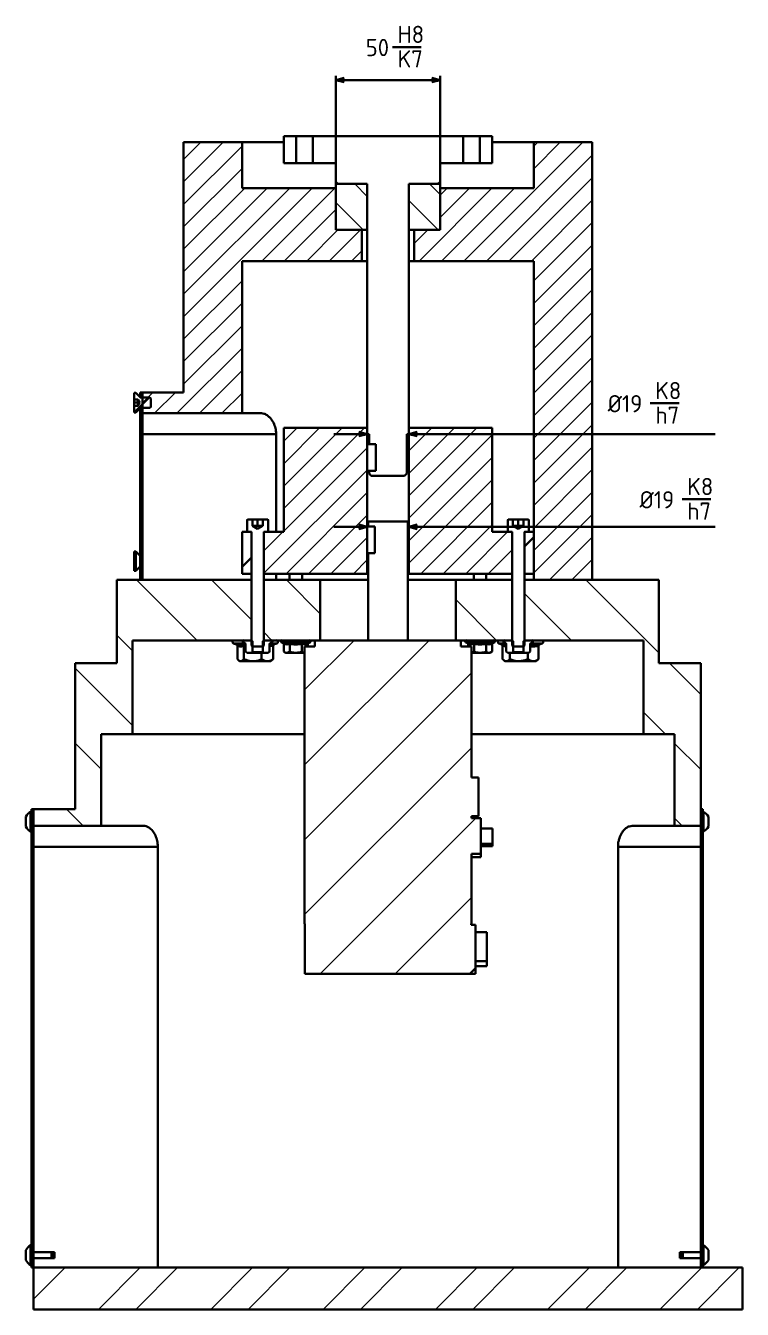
# Model space of a CAD drawing. Header units: millimetres. Extents: x 331 to 2670, y 83 to 2763.
# Drawn here: x 1983 to 2670, y 1531 to 2763 of the extents above; entities that cross this region are included whole.
import ezdxf

# ---------------------------------------------------------------- set-up
doc = ezdxf.new("R2010")
doc.units = ezdxf.units.MM
doc.layers.add('Nét mảnh', color=130, linetype='Continuous', lineweight=13)
doc.layers.add('Nét đậm', color=7, linetype='Continuous', lineweight=35)
doc.styles.add('MtXpl_TCVN_7284', font='tcvn+7284-2003r.ttf')
pattern_1 = [(135, (-29603.44, -6020.196), (-35.921024, -35.921024), [])]
pattern_2 = [(45, (-223.51, -313.717), (-17.96051, 17.96051), [])]
pattern_3 = [(45, (-29603.438, -6020.196), (-10.776307, 10.776307), [])]
pattern_4 = [(135, (-30091.835, -6020.196), (-17.960512, -17.960512), [])]

# ---------------------------------------------------------------- blocks, each defined once
blk = doc.blocks.new('_Open30')
at = {"color": 0, "linetype": 'ByBlock', "lineweight": -2}
for p, q in [((-1, 0.27), (0, 0)), ((0, 0), (-1, -0.27)), ((0, 0), (-1, 0))]:
    blk.add_line(p, q, dxfattribs=at)

msp = doc.modelspace()

# ---------------------------------------------------------------- hatches: boundary and pattern name
at = {"layer": 'Nét mảnh', "linetype": 'Continuous'}
h = msp.add_hatch(dxfattribs=at)
h.set_pattern_fill('ANSI31', color=256, scale=4.8, style=0)
h.set_pattern_definition(pattern_3)
h.paths.add_polyline_path([(2190.4, 2651.3), (2134.4, 2651.3), (2134.4, 2591.3), (2134.4, 2411.3), (2094.8, 2411.3), (2094.8, 2391.3), (2190.4, 2391.3), (2190.4, 2537.3), (2305.4, 2537.3), (2305.4, 2567.3), (2280.4, 2567.3), (2280.4, 2607.3), (2190.4, 2607.3)], flags=0)
h = msp.add_hatch(dxfattribs=at)
h.set_pattern_fill('ANSI31', color=256, scale=4.8, style=0)
h.set_pattern_definition(pattern_3)
h.paths.add_polyline_path([(2526.4, 2231.3), (2526.4, 2271.3), (2526.4, 2591.3), (2526.4, 2651.3), (2470.4, 2651.3), (2470.4, 2607.3), (2380.4, 2607.3), (2380.4, 2567.3), (2355.4, 2567.3), (2355.4, 2537.3), (2470.4, 2537.3), (2470.4, 2231.3)], flags=0)
h = msp.add_hatch(dxfattribs=at)
h.set_pattern_fill('ANSI31', color=256, scale=8, angle=90, style=0)
h.set_pattern_definition(pattern_4)
h.paths.add_polyline_path([(2280.4, 2611.3), (2280.4, 2567.3), (2310.4, 2567.3), (2310.4, 2611.3)], flags=0)
h = msp.add_hatch(dxfattribs=at)
h.set_pattern_fill('ANSI31', color=256, scale=8, angle=90, style=0)
h.set_pattern_definition(pattern_4)
h.paths.add_polyline_path([(2380.4, 2567.3), (2380.4, 2611.3), (2350.4, 2611.3), (2350.4, 2567.3)], flags=0)
h = msp.add_hatch(dxfattribs=at)
h.set_pattern_fill('ANSI31', color=256, scale=4.8, style=0)
h.set_pattern_definition(pattern_3)
h.paths.add_polyline_path([(2230.4, 2377.3), (2230.4, 2277.3), (2211.4, 2277.3), (2211.4, 2237.3), (2310.4, 2237.3), (2310.4, 2377.3)], flags=0)
h = msp.add_hatch(dxfattribs=at)
h.set_pattern_fill('ANSI31', color=256, scale=4.8, style=0)
h.set_pattern_definition(pattern_3)
h.paths.add_polyline_path([(2430.4, 2277.3), (2430.4, 2377.3), (2350.4, 2377.3), (2350.4, 2237.3), (2449.4, 2237.3), (2449.4, 2277.3)], flags=0)
h = msp.add_hatch(dxfattribs=at)
h.set_pattern_fill('ANSI31', color=256, scale=16, angle=90, style=0)
h.set_pattern_definition(pattern_1)
h.paths.add_polyline_path([(1990.4, 1995.3), (2055.4, 1995.3), (2055.4, 2083.3), (2085.4, 2083.3), (2085.4, 2173.3), (2199.4, 2173.3), (2199.4, 2231.3), (2070.4, 2231.3), (2070.4, 2151.3), (2030.4, 2151.3), (2030.4, 2011.3), (1990.4, 2011.3)], flags=0)
h = msp.add_hatch(dxfattribs=at)
h.set_pattern_fill('ANSI31', color=256, scale=16, angle=90, style=0)
h.set_pattern_definition(pattern_1)
h.paths.add_polyline_path([(2265.4, 2173.3), (2265.4, 2231.3), (2211.4, 2231.3), (2211.4, 2173.3)], flags=0)
h = msp.add_hatch(dxfattribs=at)
h.set_pattern_fill('ANSI31', color=256, scale=16, angle=90, style=0)
h.set_pattern_definition(pattern_1)
h.paths.add_polyline_path([(2395.4, 2231.3), (2395.4, 2173.3), (2449.4, 2173.3), (2449.4, 2231.3)], flags=0)
h = msp.add_hatch(dxfattribs=at)
h.set_pattern_fill('ANSI31', color=256, scale=16, angle=90, style=0)
h.set_pattern_definition(pattern_1)
h.paths.add_polyline_path([(2575.4, 2083.3), (2605.4, 2083.3), (2605.4, 1995.3), (2630.4, 1995.3), (2630.4, 2011.3), (2630.4, 2151.3), (2590.4, 2151.3), (2590.4, 2231.3), (2461.4, 2231.3), (2461.4, 2173.3), (2575.4, 2173.3)], flags=0)
h = msp.add_hatch(dxfattribs=at)
h.set_pattern_fill('ANSI32', color=256, scale=8, style=0)
h.set_pattern_definition([(45, (-223.51, -313.72), (-53.8815, 53.8815), []), (45, (-187.59, -313.72), (-53.8815, 53.8815), [])])
h.paths.add_polyline_path([(1990.4, 1571.3), (1990.4, 1531.3), (2670.4, 1531.3), (2670.4, 1571.3)], flags=0)
at = {"layer": 'Nét đậm', "linetype": 'Continuous'}
h = msp.add_hatch(dxfattribs=at)
h.set_pattern_fill('ANSI31', scale=8, style=0)
h.set_pattern_definition(pattern_2)
edge = h.paths.add_edge_path(flags=0)
edge.add_line((2101.9, 2396.3), (2102.8, 2397.2))
edge.add_line((2102.8, 2397.2), (2102.8, 2405.4))
edge.add_line((2102.8, 2405.4), (2101.9, 2406.3))
edge.add_line((2101.9, 2406.3), (2093.2, 2406.3))
edge.add_arc((2093.2, 2406.7), 0.4, 225, 270, ccw=False)
edge.add_line((2092.9, 2406.4), (2088.6, 2410.7))
edge.add_line((2088.6, 2410.7), (2086.8, 2410.7))
edge.add_line((2086.8, 2410.7), (2086.8, 2404.3))
edge.add_line((2086.8, 2404.3), (2090.6, 2404.3))
edge.add_line((2090.6, 2404.3), (2090.6, 2404.3))
edge.add_line((2090.6, 2404.3), (2092.3, 2401.3))
edge.add_line((2092.3, 2401.3), (2090.6, 2398.3))
edge.add_line((2090.6, 2398.3), (2090.6, 2398.3))
edge.add_line((2090.6, 2398.3), (2086.8, 2398.3))
edge.add_line((2086.8, 2398.3), (2086.8, 2391.9))
edge.add_line((2086.8, 2391.9), (2088.6, 2391.9))
edge.add_line((2088.6, 2391.9), (2092.9, 2396.2))
edge.add_arc((2093.2, 2395.9), 0.4, 90, 135, ccw=False)
edge.add_line((2093.2, 2396.3), (2101.9, 2396.3))
h = msp.add_hatch(dxfattribs=at)
h.set_pattern_fill('ANSI31', scale=8, style=0)
h.set_pattern_definition(pattern_2)
h.paths.add_polyline_path([(2094.8, 2396.3), (2092.8, 2396.3), (2092.8, 2231.3), (2094.8, 2231.3)], flags=0)
h = msp.add_hatch(dxfattribs=at)
h.set_pattern_fill('ANSI31', color=256, scale=8, style=0)
h.set_pattern_definition(pattern_2)
h.paths.add_polyline_path([(2190.4, 2277.3), (2190.4, 2237.3), (2199.4, 2237.3), (2199.4, 2277.3)], flags=0)
h = msp.add_hatch(dxfattribs=at)
h.set_pattern_fill('ANSI31', scale=8, style=0)
h.set_pattern_definition(pattern_2)
h.paths.add_polyline_path([(2470.4, 2237.3), (2470.4, 2277.3), (2461.4, 2277.3), (2461.4, 2237.3)], flags=0)
h = msp.add_hatch(dxfattribs=at)
h.set_pattern_fill('ANSI31', scale=8, style=0)
h.set_pattern_definition(pattern_2)
edge = h.paths.add_edge_path(flags=0)
edge.add_spline(control_points=[(2216.9, 2169.9), (2216.9, 2170), (2216.9, 2170), (2216.9, 2170.1), (2217, 2170.2), (2217, 2170.3), (2217.1, 2170.3), (2217.1, 2170.4), (2217.2, 2170.5), (2217.2, 2170.5), (2217.3, 2170.6), (2217.4, 2170.6), (2217.5, 2170.6), (2217.5, 2170.6), (2217.5, 2170.6), (2217.5, 2170.6)], knot_values=[0, 0, 0, 0, 0.000119, 0.000119, 0.000119, 0.000237, 0.000237, 0.000237, 0.000369, 0.000369, 0.000369, 0.000499, 0.000499, 0.000499, 0.000503, 0.000503, 0.000503, 0.000503], weights=[1, 1, 1, 1, 1, 1, 1, 1, 1, 1, 1, 1, 1, 1, 1, 1], degree=3, periodic=0)
edge.add_line((2217.5, 2170.6), (2218.8, 2171.1))
edge.add_arc((2218.4, 2172.2), 1.13, 290, 450)
edge.add_line((2218.4, 2173.3), (2211.4, 2173.3))
edge.add_line((2211.4, 2173.3), (2211.4, 2173.3))
edge.add_line((2211.4, 2173.3), (2210.4, 2172.6))
edge.add_line((2210.4, 2172.6), (2210.4, 2162))
edge.add_line((2210.4, 2162), (2211.4, 2161.3))
edge.add_line((2211.4, 2161.3), (2215.4, 2161.3))
edge.add_line((2215.4, 2161.3), (2216.9, 2162.5))
edge.add_line((2216.9, 2162.5), (2216.9, 2169.9))
h = msp.add_hatch(dxfattribs=at)
h.set_pattern_fill('ANSI31', scale=8, style=0)
h.set_pattern_definition(pattern_2)
edge = h.paths.add_edge_path(flags=0)
edge.add_spline(control_points=[(2443.2, 2170.6), (2443.2, 2170.6), (2443.2, 2170.6), (2443.2, 2170.6), (2443.3, 2170.6), (2443.4, 2170.6), (2443.5, 2170.5), (2443.5, 2170.5), (2443.6, 2170.4), (2443.6, 2170.3), (2443.7, 2170.3), (2443.7, 2170.2), (2443.8, 2170.1), (2443.8, 2170), (2443.8, 2170), (2443.8, 2169.9)], knot_values=[-0.000004, -0.000004, -0.000004, -0.000004, 0, 0, 0, 0.000131, 0.000131, 0.000131, 0.000263, 0.000263, 0.000263, 0.000381, 0.000381, 0.000381, 0.000501, 0.000501, 0.000501, 0.000501], weights=[1, 1, 1, 1, 1, 1, 1, 1, 1, 1, 1, 1, 1, 1, 1, 1], degree=3, periodic=0)
edge.add_line((2443.8, 2169.9), (2443.8, 2162.5))
edge.add_line((2443.8, 2162.5), (2445.4, 2161.3))
edge.add_line((2445.4, 2161.3), (2449.4, 2161.3))
edge.add_line((2449.4, 2161.3), (2450.4, 2162))
edge.add_line((2450.4, 2162), (2450.4, 2172.6))
edge.add_line((2450.4, 2172.6), (2449.4, 2173.3))
edge.add_line((2449.4, 2173.3), (2449.4, 2173.3))
edge.add_line((2449.4, 2173.3), (2442.3, 2173.3))
edge.add_arc((2442.3, 2172.2), 1.13, 90, 250)
edge.add_line((2441.9, 2171.1), (2443.2, 2170.6))
h = msp.add_hatch(dxfattribs=at)
h.set_pattern_fill('ANSI31', scale=8, style=0)
h.set_pattern_definition(pattern_2)
h.paths.add_polyline_path([(1990.4, 1774.2), (1990.4, 2011.3), (1988.4, 2011.3), (1988.4, 1774.2)], flags=0)
h = msp.add_hatch(dxfattribs=at)
h.set_pattern_fill('ANSI31', scale=8, style=0)
h.set_pattern_definition(pattern_2)
h.paths.add_polyline_path([(2632.4, 1774.2), (2632.4, 2011.3), (2630.4, 2011.3), (2630.4, 1774.2)], flags=0)
h = msp.add_hatch(dxfattribs=at)
h.set_pattern_fill('ANSI31', scale=8, style=0)
h.set_pattern_definition(pattern_2)
h.paths.add_polyline_path([(1988.4, 1603.5), (1988.4, 1571.3), (1990.4, 1571.3), (1990.4, 1603.5)], flags=0)
h = msp.add_hatch(dxfattribs=at)
h.set_pattern_fill('ANSI31', scale=8, style=0)
h.set_pattern_definition(pattern_2)
h.paths.add_polyline_path([(2630.4, 1603.5), (2630.4, 1571.3), (2632.4, 1571.3), (2632.4, 1603.5)], flags=0)

# ---------------------------------------------------------------- linework, layer by layer
at = {"layer": 'Nét mảnh', "linetype": 'Continuous'}
for p, q in [((2250.4, 2125.7), (2297.9, 2173.3)), ((2250.4, 2053.9), (2369.8, 2173.3)), ((2250.4, 1982), (2410.4, 2142)), ((2250.4, 1910.2), (2410.4, 2070.2)), ((2265.3, 1853.3), (2414.7, 2002.7)), ((2337.2, 1853.3), (2410.4, 1926.5))]:
    msp.add_line(p, q, dxfattribs=at)
at = {"layer": 'Nét đậm'}
for p, q in [((2362.3, 2742.7), (2334.6, 2742.7)), ((2280.4, 2609.3), (2280.4, 2715)), ((2288.4, 2711), (2372.4, 2711)), ((2380.4, 2609.3), (2380.4, 2715)), ((2310.4, 2373.3), (2310.4, 2405.6)), ((2350.4, 2373.3), (2350.4, 2405.6)), ((2609.7, 2400.9), (2581.9, 2400.9)), ((2302.4, 2371.3), (2278.4, 2371.3)), ((2358.4, 2371.3), (2644.3, 2371.3)), ((2318.8, 2361.7), (2310.4, 2361.7)), ((2318.8, 2336.1), (2318.8, 2361.7)), ((2310.4, 2336.1), (2318.8, 2336.1)), ((2640.3, 2308.8), (2612.6, 2308.8)), ((2302.4, 2282.3), (2278.4, 2282.3)), ((2317.8, 2282.5), (2310.4, 2282.5)), ((2317.8, 2256.9), (2317.8, 2282.5)), ((2358.4, 2282.3), (2644.3, 2282.3)), ((2310.4, 2256.9), (2317.8, 2256.9)), ((2311.4, 2256.9), (2311.4, 2173.3)), ((2311.4, 2173.3), (2349.4, 2173.3))]:
    msp.add_line(p, q, dxfattribs=at)
at = {"layer": 'Nét đậm', "color": 7, "linetype": 'Continuous'}
for p, q in [((2134.4, 2651.3), (2134.4, 2591.3)), ((2190.4, 2651.3), (2134.4, 2651.3)), ((2190.4, 2651.3), (2190.4, 2607.3)), ((2230.4, 2651.3), (2190.4, 2651.3)), ((2230.4, 2657.3), (2230.4, 2631.3)), ((2242.4, 2657.3), (2230.4, 2657.3)), ((2242.4, 2657.3), (2242.4, 2631.3)), ((2258.4, 2657.3), (2242.4, 2657.3)), ((2258.4, 2631.3), (2258.4, 2657.3)), ((2402.4, 2657.3), (2258.4, 2657.3)), ((2402.4, 2657.3), (2402.4, 2631.3)), ((2418.4, 2657.3), (2402.4, 2657.3)), ((2418.4, 2631.3), (2418.4, 2657.3)), ((2430.4, 2657.3), (2418.4, 2657.3)), ((2430.4, 2631.3), (2430.4, 2657.3)), ((2470.4, 2651.3), (2430.4, 2651.3)), ((2470.4, 2607.3), (2470.4, 2651.3)), ((2526.4, 2651.3), (2470.4, 2651.3)), ((2526.4, 2591.3), (2526.4, 2651.3)), ((2230.4, 2631.3), (2242.4, 2631.3)), ((2242.4, 2631.3), (2258.4, 2631.3)), ((2258.4, 2631.3), (2280.4, 2631.3)), ((2280.4, 2631.3), (2280.4, 2613.3)), ((2380.4, 2631.3), (2402.4, 2631.3)), ((2380.4, 2613.3), (2380.4, 2631.3)), ((2402.4, 2631.3), (2418.4, 2631.3)), ((2418.4, 2631.3), (2430.4, 2631.3)), ((2280.4, 2613.3), (2282.4, 2611.3)), ((2378.4, 2611.3), (2380.4, 2613.3)), ((2280.4, 2607.3), (2190.4, 2607.3)), ((2280.4, 2567.3), (2280.4, 2611.3)), ((2280.4, 2611.3), (2310.4, 2611.3)), ((2280.4, 2607.3), (2280.4, 2567.3)), ((2282.4, 2611.3), (2310.4, 2611.3)), ((2310.4, 2567.3), (2310.4, 2611.3)), ((2310.4, 2611.3), (2310.4, 2371.3)), ((2350.4, 2611.3), (2350.4, 2567.3)), ((2350.4, 2611.3), (2380.4, 2611.3)), ((2350.4, 2611.3), (2378.4, 2611.3)), ((2350.4, 2371.3), (2350.4, 2611.3)), ((2380.4, 2611.3), (2380.4, 2567.3)), ((2380.4, 2567.3), (2380.4, 2607.3)), ((2470.4, 2607.3), (2380.4, 2607.3)), ((2134.4, 2411.3), (2134.4, 2591.3)), ((2526.4, 2591.3), (2526.4, 2271.3)), ((2280.4, 2567.3), (2310.4, 2567.3)), ((2305.4, 2567.3), (2280.4, 2567.3)), ((2305.4, 2567.3), (2305.4, 2537.3)), ((2350.4, 2567.3), (2380.4, 2567.3)), ((2355.4, 2537.3), (2355.4, 2567.3)), ((2380.4, 2567.3), (2355.4, 2567.3)), ((2305.4, 2537.3), (2190.4, 2537.3)), ((2190.4, 2537.3), (2190.4, 2391.3)), ((2310.4, 2537.3), (2305.4, 2537.3)), ((2355.4, 2537.3), (2350.4, 2537.3)), ((2470.4, 2537.3), (2355.4, 2537.3)), ((2470.4, 2231.3), (2470.4, 2537.3)), ((2086.8, 2410.7), (2086.8, 2404.3)), ((2088.6, 2410.7), (2086.8, 2410.7)), ((2086.8, 2404.3), (2090.6, 2404.3)), ((2086.8, 2401.6), (2086.8, 2404.3)), ((2092.9, 2406.4), (2088.6, 2410.7)), ((2092.3, 2401.3), (2090.6, 2404.3)), ((2090.6, 2404.3), (2090.6, 2404.3)), ((2090.6, 2404.3), (2090.6, 2403)), ((2090.6, 2403), (2090.6, 2400)), ((2094.8, 2411.3), (2092.8, 2411.3)), ((2092.8, 2411.3), (2092.8, 2406.3)), ((2094.8, 2406.3), (2092.8, 2406.3)), ((2101.9, 2406.3), (2093.2, 2406.3)), ((2094.8, 2411.3), (2094.8, 2391.3)), ((2094.8, 2411.3), (2134.4, 2411.3)), ((2094.8, 2411.3), (2094.8, 2406.3)), ((2101.9, 2406.3), (2102.8, 2405.4)), ((2102.8, 2397.2), (2102.8, 2405.4)), ((2090.6, 2401.6), (2086.8, 2401.6)), ((2086.8, 2398.5), (2086.8, 2401.6)), ((2090.6, 2398.5), (2086.8, 2398.5)), ((2086.8, 2398.3), (2086.8, 2398.5)), ((2086.8, 2398.3), (2086.8, 2391.9)), ((2090.6, 2398.3), (2086.8, 2398.3)), ((2086.8, 2391.9), (2088.6, 2391.9)), ((2088.6, 2391.9), (2092.9, 2396.2)), ((2090.6, 2398.3), (2092.3, 2401.3)), ((2090.6, 2400), (2090.6, 2398.3)), ((2090.6, 2398.3), (2090.6, 2398.3)), ((2090.6, 2398.3), (2090.6, 2398.3)), ((2092.8, 2396.3), (2092.8, 2231.3)), ((2092.8, 2396.3), (2094.8, 2396.3)), ((2093.2, 2396.3), (2101.9, 2396.3)), ((2094.8, 2396.3), (2094.8, 2231.3)), ((2190.4, 2391.3), (2094.8, 2391.3)), ((2102.8, 2397.2), (2101.9, 2396.3)), ((2209.1, 2391.3), (2190.4, 2391.3)), ((2223.1, 2371.3), (2094.8, 2371.3)), ((2223.1, 2277.3), (2223.1, 2371.3)), ((2310.4, 2377.3), (2230.4, 2377.3)), ((2230.4, 2277.3), (2230.4, 2377.3)), ((2310.4, 2237.3), (2310.4, 2377.3)), ((2310.4, 2371.3), (2312.4, 2371.3)), ((2312.4, 2371.3), (2312.4, 2361.7)), ((2348.4, 2371.3), (2350.4, 2371.3)), ((2348.4, 2333.3), (2348.4, 2371.3)), ((2350.4, 2377.3), (2350.4, 2237.3)), ((2430.4, 2377.3), (2350.4, 2377.3)), ((2430.4, 2377.3), (2430.4, 2277.3)), ((2312.4, 2336.1), (2312.4, 2333.3)), ((2312.4, 2333.3), (2314.4, 2331.3)), ((2314.4, 2331.3), (2346.4, 2331.3)), ((2346.4, 2331.3), (2348.4, 2333.3)), ((2195.4, 2288.7), (2195.4, 2277.3)), ((2200.3, 2289.3), (2196, 2289.3)), ((2200.3, 2289.3), (2200.3, 2283.3)), ((2205.4, 2289.3), (2200.3, 2289.3)), ((2200.3, 2283.3), (2205.4, 2280.4)), ((2202.8, 2283.3), (2200.3, 2283.3)), ((2207.9, 2283.3), (2202.8, 2283.3)), ((2205.4, 2283.3), (2205.4, 2289.3)), ((2205.4, 2289.3), (2210.4, 2289.3)), ((2205.4, 2280.4), (2210.4, 2283.3)), ((2210.4, 2283.3), (2207.9, 2283.3)), ((2210.4, 2283.3), (2210.4, 2289.3)), ((2214.8, 2289.3), (2210.4, 2289.3)), ((2215.4, 2277.3), (2215.4, 2288.7)), ((2311.4, 2287.3), (2311.4, 2282.5)), ((2349.4, 2287.3), (2311.4, 2287.3)), ((2349.4, 2173.3), (2349.4, 2287.3)), ((2445.4, 2288.7), (2445.4, 2277.3)), ((2450.3, 2289.3), (2446, 2289.3)), ((2450.3, 2289.3), (2450.3, 2283.3)), ((2455.4, 2289.3), (2450.3, 2289.3)), ((2450.3, 2283.3), (2455.4, 2280.4)), ((2452.8, 2283.3), (2450.3, 2283.3)), ((2457.9, 2283.3), (2452.8, 2283.3)), ((2455.4, 2283.3), (2455.4, 2289.3)), ((2455.4, 2289.3), (2460.4, 2289.3)), ((2455.4, 2280.4), (2460.4, 2283.3)), ((2460.4, 2283.3), (2457.9, 2283.3)), ((2460.4, 2283.3), (2460.4, 2289.3)), ((2464.8, 2289.3), (2460.4, 2289.3)), ((2465.4, 2277.3), (2465.4, 2288.7)), ((2190.4, 2237.3), (2190.4, 2277.3)), ((2199.4, 2277.3), (2190.4, 2277.3)), ((2195.4, 2277.3), (2198.9, 2277.3)), ((2199.4, 2277.3), (2199.4, 2237.3)), ((2199.4, 2276.8), (2199.4, 2168.4)), ((2211.4, 2237.3), (2211.4, 2277.3)), ((2230.4, 2277.3), (2211.4, 2277.3)), ((2211.4, 2168.4), (2211.4, 2276.8)), ((2211.9, 2277.3), (2215.4, 2277.3)), ((2449.4, 2277.3), (2430.4, 2277.3)), ((2445.4, 2277.3), (2448.9, 2277.3)), ((2449.4, 2277.3), (2449.4, 2237.3)), ((2449.4, 2276.8), (2449.4, 2168.4)), ((2461.4, 2237.3), (2461.4, 2277.3)), ((2470.4, 2277.3), (2461.4, 2277.3)), ((2461.4, 2168.4), (2461.4, 2276.8)), ((2461.9, 2277.3), (2465.4, 2277.3)), ((2470.4, 2277.3), (2470.4, 2237.3)), ((2526.4, 2271.3), (2526.4, 2231.3)), ((2088.6, 2258.7), (2086.8, 2258.7)), ((2086.8, 2245.7), (2086.8, 2258.7)), ((2092.8, 2254.5), (2088.6, 2258.7)), ((2088.6, 2245.7), (2088.6, 2258.7)), ((2086.8, 2239.9), (2086.8, 2245.7)), ((2088.6, 2239.9), (2088.6, 2245.7)), ((2088.6, 2239.9), (2092.8, 2244.1)), ((2070.4, 2151.3), (2070.4, 2231.3)), ((2199.4, 2231.3), (2070.4, 2231.3)), ((2086.8, 2239.9), (2088.6, 2239.9)), ((2092.8, 2231.3), (2094.8, 2231.3)), ((2199.4, 2237.3), (2190.4, 2237.3)), ((2199.4, 2231.3), (2199.4, 2173.3)), ((2310.4, 2237.3), (2211.4, 2237.3)), ((2211.4, 2173.3), (2211.4, 2231.3)), ((2265.4, 2231.3), (2211.4, 2231.3)), ((2223.1, 2231.3), (2223.1, 2237.3)), ((2236, 2237.3), (2236, 2231.3)), ((2248, 2231.3), (2248, 2237.3)), ((2265.4, 2231.3), (2265.4, 2173.3)), ((2311.4, 2231.3), (2265.4, 2231.3)), ((2350.4, 2237.3), (2349.4, 2237.3)), ((2395.4, 2231.3), (2349.4, 2231.3)), ((2449.4, 2237.3), (2350.4, 2237.3)), ((2395.4, 2173.3), (2395.4, 2231.3)), ((2449.4, 2231.3), (2395.4, 2231.3)), ((2412.7, 2237.3), (2412.7, 2231.3)), ((2424.7, 2231.3), (2424.7, 2237.3)), ((2449.4, 2231.3), (2449.4, 2173.3)), ((2470.4, 2237.3), (2461.4, 2237.3)), ((2461.4, 2173.3), (2461.4, 2231.3)), ((2590.4, 2231.3), (2461.4, 2231.3)), ((2526.4, 2231.3), (2470.4, 2231.3)), ((2590.4, 2231.3), (2590.4, 2151.3)), ((2085.4, 2173.3), (2199.4, 2173.3)), ((2085.4, 2173.3), (2085.4, 2083.3)), ((2182.3, 2170.3), (2186.1, 2168.9)), ((2186, 2168.2), (2186, 2155.3)), ((2193.2, 2170.6), (2191.9, 2171.1)), ((2192.1, 2168.2), (2192.1, 2155.3)), ((2192.3, 2173.3), (2199.4, 2173.3)), ((2193.8, 2169.9), (2193.8, 2162.5)), ((2199.4, 2173.3), (2199.4, 2173.3)), ((2200.4, 2172.6), (2199.4, 2173.3)), ((2200.5, 2167.3), (2199.4, 2168.4)), ((2200.4, 2172.6), (2200.4, 2162)), ((2211.4, 2168.4), (2210.2, 2167.3)), ((2211.4, 2173.3), (2210.4, 2172.6)), ((2210.4, 2162), (2210.4, 2172.6)), ((2211.4, 2173.3), (2211.4, 2173.3)), ((2211.4, 2173.3), (2218.4, 2173.3)), ((2211.4, 2173.3), (2265.4, 2173.3)), ((2216.9, 2169.9), (2216.9, 2162.5)), ((2218.8, 2171.1), (2217.5, 2170.6)), ((2220.2, 2168.2), (2220.2, 2155.3)), ((2220.7, 2169.2), (2223.9, 2170.3)), ((2228.5, 2171.1), (2229.8, 2170.6)), ((2230.4, 2169.9), (2230.4, 2162.5)), ((2236.2, 2169.9), (2236.2, 2162.5)), ((2247.7, 2169.9), (2247.7, 2162.5)), ((2253.5, 2169.9), (2253.5, 2167.3)), ((2254.1, 2170.6), (2255.4, 2171.1)), ((2260.4, 2173.3), (2260.4, 2167.3)), ((2311.4, 2173.3), (2260.4, 2173.3)), ((2400.4, 2173.3), (2349.4, 2173.3)), ((2395.4, 2173.3), (2449.4, 2173.3)), ((2400.4, 2167.3), (2400.4, 2173.3)), ((2405.3, 2171.1), (2406.6, 2170.6)), ((2407.2, 2169.9), (2407.2, 2167.3)), ((2413, 2169.9), (2413, 2162.5)), ((2424.5, 2169.9), (2424.5, 2162.5)), ((2430.3, 2169.9), (2430.3, 2162.5)), ((2430.9, 2170.6), (2432.2, 2171.1)), ((2436.8, 2170.3), (2440.4, 2169)), ((2440.4, 2168.2), (2440.4, 2155.3)), ((2443.2, 2170.6), (2441.9, 2171.1)), ((2442.3, 2173.3), (2449.4, 2173.3)), ((2443.8, 2169.9), (2443.8, 2162.5)), ((2449.4, 2173.3), (2449.4, 2173.3)), ((2450.4, 2172.6), (2449.4, 2173.3)), ((2450.5, 2167.3), (2449.4, 2168.4)), ((2450.4, 2172.6), (2450.4, 2162)), ((2461.4, 2168.4), (2460.2, 2167.3)), ((2461.4, 2173.3), (2460.4, 2172.6)), ((2460.4, 2162), (2460.4, 2172.6)), ((2461.4, 2173.3), (2461.4, 2173.3)), ((2461.4, 2173.3), (2468.4, 2173.3)), ((2461.4, 2173.3), (2575.4, 2173.3)), ((2466.9, 2169.9), (2466.9, 2162.5)), ((2468.8, 2171.1), (2467.5, 2170.6)), ((2474.8, 2168.2), (2474.8, 2155.3)), ((2475.5, 2169.3), (2478.4, 2170.3)), ((2575.4, 2083.3), (2575.4, 2173.3)), ((2193.8, 2162.5), (2195.4, 2161.3)), ((2195.4, 2161.3), (2199.4, 2161.3)), ((2199.4, 2161.3), (2200.4, 2162)), ((2199.4, 2161.3), (2211.4, 2161.3)), ((2210.4, 2162), (2200.4, 2162)), ((2200.5, 2167.3), (2210.2, 2167.3)), ((2209.2, 2161.3), (2209.2, 2155.3)), ((2210.4, 2162), (2211.4, 2161.3)), ((2211.4, 2161.3), (2215.4, 2161.3)), ((2215.4, 2161.3), (2216.9, 2162.5)), ((2230.4, 2162.5), (2232, 2161.3)), ((2233.3, 2161.3), (2232, 2161.3)), ((2242, 2161.3), (2233.3, 2161.3)), ((2250.4, 2161.3), (2242, 2161.3)), ((2250.4, 2167.3), (2250.4, 1901.3)), ((2260.4, 2167.3), (2250.4, 2167.3)), ((2410.4, 2167.3), (2400.4, 2167.3)), ((2410.4, 2167.3), (2410.4, 2041.7)), ((2418.7, 2161.3), (2410.4, 2161.3)), ((2427.4, 2161.3), (2418.7, 2161.3)), ((2428.7, 2161.3), (2427.4, 2161.3)), ((2428.7, 2161.3), (2430.3, 2162.5)), ((2443.8, 2162.5), (2445.4, 2161.3)), ((2445.4, 2161.3), (2449.4, 2161.3)), ((2447.3, 2161.3), (2447.3, 2155.3)), ((2449.4, 2161.3), (2450.4, 2162)), ((2449.4, 2161.3), (2461.4, 2161.3)), ((2460.4, 2162), (2450.4, 2162)), ((2450.5, 2167.3), (2460.2, 2167.3)), ((2460.4, 2162), (2461.4, 2161.3)), ((2461.4, 2161.3), (2465.4, 2161.3)), ((2464.5, 2161.3), (2464.5, 2155.3)), ((2465.4, 2161.3), (2466.9, 2162.5)), ((2030.4, 2011.3), (2030.4, 2151.3)), ((2070.4, 2151.3), (2030.4, 2151.3)), ((2187, 2154.2), (2188.1, 2153.3)), ((2189, 2153.3), (2188.1, 2153.3)), ((2200.6, 2153.3), (2189, 2153.3)), ((2214.7, 2153.3), (2200.6, 2153.3)), ((2218.1, 2153.3), (2214.7, 2153.3)), ((2218.1, 2153.3), (2219.1, 2154.2)), ((2220.2, 2155.3), (2219.1, 2154.3)), ((2441.3, 2154.5), (2442.6, 2153.3)), ((2443.9, 2153.3), (2442.6, 2153.3)), ((2455.9, 2153.3), (2443.9, 2153.3)), ((2469.7, 2153.3), (2455.9, 2153.3)), ((2472.6, 2153.3), (2469.7, 2153.3)), ((2472.6, 2153.3), (2474, 2154.5)), ((2474.8, 2155.3), (2474, 2154.5)), ((2630.4, 2151.3), (2590.4, 2151.3)), ((2630.4, 2151.3), (2630.4, 2011.3)), ((2085.4, 2083.3), (2055.4, 2083.3)), ((2055.4, 1995.3), (2055.4, 2083.3)), ((2085.4, 2083.3), (2250.4, 2083.3)), ((2410.4, 2083.3), (2575.4, 2083.3)), ((2605.4, 2083.3), (2575.4, 2083.3)), ((2605.4, 2083.3), (2605.4, 1995.3)), ((2417.2, 2041.7), (2410.4, 2041.7)), ((2417.2, 2041.7), (2417.2, 2004.5)), ((1988.4, 2008.8), (1987.6, 2008.8)), ((1987.6, 2004.4), (1987.6, 2008.8)), ((1990.4, 2011.3), (1988.4, 2011.3)), ((1988.4, 1774.2), (1988.4, 2011.3)), ((1990.4, 1774.2), (1990.4, 2011.3)), ((1990.4, 1995.3), (1990.4, 2011.3)), ((2030.4, 2011.3), (1990.4, 2011.3)), ((2632.4, 2011.3), (2630.4, 2011.3)), ((2630.4, 2011.3), (2630.4, 1774.2)), ((2630.4, 2011.3), (2630.4, 1995.3)), ((2632.4, 2011.3), (2632.4, 1774.2)), ((2633.1, 2008.8), (2632.4, 2008.8)), ((2633.1, 2008.8), (2633.1, 1989.8)), ((1982.9, 2001.8), (1982.9, 2004.1)), ((1982.9, 1994.6), (1982.9, 2001.8)), ((1987.6, 1989.8), (1987.6, 2004.4)), ((2417.2, 2004.5), (2410.4, 2004.5)), ((2410.4, 2004.5), (2410.4, 2002.7)), ((2419.6, 2002.7), (2410.4, 2002.7)), ((2419.6, 2002.7), (2419.6, 1968.4)), ((2637.9, 2004.1), (2637.9, 1994.6)), ((1987.6, 1989.8), (1988.4, 1989.8)), ((2055.4, 1995.3), (1990.4, 1995.3)), ((2096.1, 1995.3), (2055.4, 1995.3)), ((2430.6, 1992.8), (2419.6, 1992.8)), ((2430.6, 1978), (2430.6, 1992.8)), ((2605.4, 1995.3), (2564.6, 1995.3)), ((2630.4, 1995.3), (2605.4, 1995.3)), ((2632.4, 1989.8), (2633.1, 1989.8)), ((1990.4, 1975.3), (2109.6, 1975.3)), ((2109.6, 1975.3), (2109.6, 1571.3)), ((2430.6, 1978), (2419.6, 1978)), ((2419.6, 1975.9), (2430.6, 1975.9)), ((2430.6, 1975.9), (2430.6, 1978)), ((2551.1, 1571.3), (2551.1, 1975.3)), ((2551.1, 1975.3), (2630.4, 1975.3)), ((2419.6, 1968.4), (2410.4, 1968.4)), ((2410.4, 1968.4), (2410.4, 1901.3)), ((2410.4, 1965.1), (2419.6, 1965.1)), ((2419.6, 1965.1), (2419.6, 1968.4)), ((2250.5, 1901.3), (2250.4, 1901.3)), ((2250.5, 1901.3), (2250.5, 1853.3)), ((2410.3, 1901.3), (2410.3, 1900.3)), ((2410.4, 1901.3), (2410.3, 1901.3)), ((2414.4, 1900.3), (2410.3, 1900.3)), ((2414.4, 1900.3), (2414.4, 1853.3)), ((2425.4, 1893.1), (2414.4, 1893.1)), ((2425.4, 1865.3), (2425.4, 1893.1)), ((2425.4, 1865.3), (2414.4, 1865.3)), ((2414.4, 1860.7), (2425.4, 1860.7)), ((2425.4, 1860.7), (2425.4, 1865.3)), ((2414.4, 1853.3), (2250.5, 1853.3)), ((1990.4, 1774.2), (1988.4, 1774.2)), ((1988.4, 1603.5), (1988.4, 1774.2)), ((1990.4, 1774.2), (1990.4, 1603.5)), ((2632.4, 1774.2), (2630.4, 1774.2)), ((2630.4, 1688.9), (2630.4, 1774.2)), ((2632.4, 1774.2), (2632.4, 1688.9)), ((2630.4, 1688.9), (2632.4, 1688.9)), ((2630.4, 1603.5), (2630.4, 1688.9)), ((2632.4, 1688.9), (2632.4, 1603.5)), ((1988.4, 1603.5), (1990.4, 1603.5)), ((1988.4, 1571.3), (1988.4, 1603.5)), ((1990.4, 1571.3), (1990.4, 1603.5)), ((2630.4, 1603.5), (2632.4, 1603.5)), ((2630.4, 1603.5), (2630.4, 1571.3)), ((2632.4, 1603.5), (2632.4, 1571.3)), ((1988.4, 1592.8), (1987.6, 1592.8)), ((1987.6, 1583.3), (1987.6, 1592.8)), ((2633.1, 1592.8), (2632.4, 1592.8)), ((2633.1, 1592.8), (2633.1, 1573.8)), ((1982.9, 1583.3), (1982.9, 1588.1)), ((1982.9, 1578.6), (1982.9, 1583.3)), ((1987.6, 1573.8), (1987.6, 1583.3)), ((1990.4, 1586.3), (2010.4, 1586.3)), ((2010.4, 1580.3), (1990.4, 1580.3)), ((2007.5, 1583.3), (2007.5, 1586.3)), ((2007.5, 1580.3), (2007.5, 1583.3)), ((2008.4, 1583.3), (2008.4, 1586.3)), ((2008.4, 1580.3), (2008.4, 1583.3)), ((2010.4, 1586.3), (2010.4, 1580.3)), ((2610.4, 1586.3), (2630.4, 1586.3)), ((2610.4, 1580.3), (2610.4, 1586.3)), ((2630.4, 1580.3), (2610.4, 1580.3)), ((2612.4, 1586.3), (2612.4, 1580.3)), ((2613.2, 1586.3), (2613.2, 1580.3)), ((2637.9, 1588.1), (2637.9, 1578.6)), ((1987.6, 1573.8), (1988.4, 1573.8)), ((1988.4, 1571.3), (1990.4, 1571.3)), ((1990.4, 1571.3), (2670.4, 1571.3)), ((1990.4, 1531.3), (1990.4, 1571.3)), ((2630.4, 1571.3), (2632.4, 1571.3)), ((2632.4, 1573.8), (2633.1, 1573.8)), ((2670.4, 1571.3), (2670.4, 1531.3)), ((1990.4, 1531.3), (2670.4, 1531.3))]:
    msp.add_line(p, q, dxfattribs=at)
at = {"layer": 'Nét đậm', "color": 8, "linetype": 'Continuous'}
for p, q in [((2193.5, 2170.3), (2182.3, 2170.3)), ((2193.8, 2168), (2192.1, 2168.2)), ((2220.2, 2168.2), (2216.9, 2167.7)), ((2223.9, 2170.3), (2217.1, 2170.3)), ((2221.1, 2169.4), (2220.9, 2169.3)), ((2255.4, 2171.1), (2228.5, 2171.1)), ((2432.2, 2171.1), (2405.3, 2171.1)), ((2443.6, 2170.3), (2436.8, 2170.3)), ((2443.8, 2167.4), (2440.4, 2168.2)), ((2478.4, 2170.3), (2467.2, 2170.3))]:
    msp.add_line(p, q, dxfattribs=at)
at = {"layer": 'Nét đậm', "linetype": 'Continuous'}
for p, q in [((2416.5, 2004.5), (2417.2, 2005.1)), ((2409, 1853.3), (2414.4, 1858.7))]:
    msp.add_line(p, q, dxfattribs=at)
at = {"layer": 'Nét đậm', "color": 7, "linetype": 'Continuous'}
for centre, radius, start, end in [((2093.2, 2406.7), 0.4, 225, 270), ((2093.2, 2395.9), 0.4, 90, 135), ((2196, 2288.7), 0.6, 90, 180), ((2214.8, 2288.7), 0.6, 0, 90), ((2446, 2288.7), 0.6, 90, 180), ((2464.8, 2288.7), 0.6, 0, 90), ((2198.9, 2276.8), 0.5, 0, 90), ((2211.9, 2276.8), 0.5, 90, 180), ((2448.9, 2276.8), 0.5, 0, 90), ((2461.9, 2276.8), 0.5, 90, 180), ((2182.8, 2171.8), 1.55, 90, 250), ((2192.3, 2172.2), 1.13, 90, 250), ((2218.4, 2172.2), 1.13, 290, 90), ((2223.3, 2171.8), 1.55, 290, 90), ((2228.9, 2172.2), 1.13, 90, 250), ((2255, 2172.2), 1.13, 290, 90), ((2405.7, 2172.2), 1.13, 90, 250), ((2431.8, 2172.2), 1.13, 290, 90), ((2437.4, 2171.8), 1.55, 90, 250), ((2442.3, 2172.2), 1.13, 90, 250), ((2468.4, 2172.2), 1.13, 290, 90), ((2477.9, 2171.8), 1.55, 290, 90), ((1992.4, 1999.3), 10.6, 116.6616, 153.4591), ((2628.3, 1999.3), 10.6, 26.5409, 63.3384), ((1992.4, 1999.3), 10.6, 206.5409, 243.3384), ((2628.3, 1999.3), 10.6, 296.6616, 333.4591), ((1992.4, 1583.3), 10.6, 116.6616, 153.4591), ((2628.3, 1583.3), 10.6, 26.5409, 63.3384), ((1992.4, 1583.3), 10.6, 206.5409, 243.3384), ((2628.3, 1583.3), 10.6, 296.6616, 333.4591)]:
    msp.add_arc(centre, radius, start, end, dxfattribs=at)
for points, knots in [([(2209.1, 2391.3), (2210, 2391.2), (2211.7, 2391), (2214.3, 2389.6), (2216.8, 2387.5), (2219.4, 2384.4), (2221.7, 2380), (2223, 2375.2), (2223.1, 2372.3), (2223.1, 2371.3)], [0, 0, 0, 0, 0.147139, 0.294321, 0.426409, 0.55839, 0.753392, 0.914615, 1, 1, 1, 1]), ([(2186, 2168.2), (2186, 2168.3), (2185.9, 2168.6), (2185.7, 2168.9), (2185.5, 2169.1), (2185.5, 2169.2)], [0, 0, 0, 0, 0.336543, 0.671704, 1, 1, 1, 1]), ([(2192.1, 2168.2), (2191.1, 2167.8), (2189, 2167), (2187, 2167.8), (2186, 2168.2)], [0, 0, 0, 0, 0.492244, 1, 1, 1, 1]), ([(2191.5, 2169.4), (2191.5, 2169.4), (2191.5, 2169.4), (2191.7, 2169.2), (2191.9, 2168.9), (2192, 2168.6), (2192.1, 2168.3), (2192.1, 2168.2)], [0, 0, 0, 0, 0.006127, 0.267769, 0.528744, 0.763887, 1, 1, 1, 1]), ([(2193.8, 2169.9), (2193.8, 2170), (2193.8, 2170.1), (2193.7, 2170.3), (2193.5, 2170.5), (2193.3, 2170.6), (2193.2, 2170.6), (2193.2, 2170.6)], [0, 0, 0, 0, 0.236184, 0.471397, 0.732465, 0.992086, 1, 1, 1, 1]), ([(2217.5, 2170.6), (2217.5, 2170.6), (2217.4, 2170.6), (2217.2, 2170.5), (2217.1, 2170.3), (2216.9, 2170.1), (2216.9, 2170), (2216.9, 2169.9)], [0, 0, 0, 0, 0.007914, 0.267535, 0.528603, 0.763816, 1, 1, 1, 1]), ([(2221.1, 2169.4), (2221.1, 2169.4), (2221, 2169.4), (2220.7, 2169.2), (2220.4, 2168.9), (2220.2, 2168.6), (2220.2, 2168.3), (2220.2, 2168.2)], [0, 0, 0, 0, 0.006127, 0.267769, 0.528744, 0.763887, 1, 1, 1, 1]), ([(2229.8, 2170.6), (2230.1, 2170.5), (2231.3, 2170.1), (2233.3, 2169.8), (2235.1, 2170.4), (2235.9, 2170.6)], [0, 0, 0, 0, 0.1180833, 0.5922585, 1, 1, 1, 1]), ([(2230.4, 2169.9), (2230.4, 2170), (2230.4, 2170.1), (2230.3, 2170.3), (2230.1, 2170.5), (2229.9, 2170.6), (2229.8, 2170.6), (2229.8, 2170.6)], [0, 0, 0, 0, 0.236184, 0.471397, 0.732465, 0.992086, 1, 1, 1, 1]), ([(2236.2, 2169.9), (2235.2, 2169.6), (2233.3, 2169.1), (2231.4, 2169.6), (2230.4, 2169.9)], [0, 0, 0, 0, 0.4921483, 1, 1, 1, 1]), ([(2235.9, 2170.6), (2236.4, 2170.5), (2238.7, 2170.1), (2242.8, 2169.8), (2246.4, 2170.4), (2248, 2170.6)], [0, 0, 0, 0, 0.118083, 0.592258, 1, 1, 1, 1]), ([(2235.9, 2170.6), (2235.9, 2170.6), (2235.9, 2170.6), (2236, 2170.5), (2236.1, 2170.3), (2236.2, 2170.1), (2236.2, 2170), (2236.2, 2169.9)], [0, 0, 0, 0, 0.007914, 0.267535, 0.528603, 0.763816, 1, 1, 1, 1]), ([(2247.7, 2169.9), (2245.8, 2169.6), (2242, 2169.1), (2238.1, 2169.6), (2236.2, 2169.9)], [0, 0, 0, 0, 0.492148, 1, 1, 1, 1]), ([(2248, 2170.6), (2248, 2170.6), (2248, 2170.6), (2247.9, 2170.5), (2247.8, 2170.3), (2247.7, 2170.1), (2247.7, 2170), (2247.7, 2169.9)], [0, 0, 0, 0, 0.007914, 0.267535, 0.528603, 0.763816, 1, 1, 1, 1]), ([(2253.5, 2169.9), (2252.6, 2169.6), (2250.6, 2169.1), (2248.7, 2169.6), (2247.7, 2169.9)], [0, 0, 0, 0, 0.492148, 1, 1, 1, 1]), ([(2248, 2170.6), (2248.3, 2170.5), (2249.4, 2170.1), (2251.5, 2169.8), (2253.3, 2170.4), (2254.1, 2170.6)], [0, 0, 0, 0, 0.118083, 0.592258, 1, 1, 1, 1]), ([(2254.1, 2170.6), (2254.1, 2170.6), (2254, 2170.6), (2253.8, 2170.5), (2253.7, 2170.3), (2253.5, 2170.1), (2253.5, 2170), (2253.5, 2169.9)], [0, 0, 0, 0, 0.007914, 0.267535, 0.528603, 0.763816, 1, 1, 1, 1]), ([(2406.6, 2170.6), (2406.8, 2170.5), (2408.1, 2170.1), (2410.1, 2169.8), (2411.9, 2170.4), (2412.7, 2170.6)], [0, 0, 0, 0, 0.1180833, 0.5922585, 1, 1, 1, 1]), ([(2407.2, 2169.9), (2407.2, 2170), (2407.2, 2170.1), (2407, 2170.3), (2406.9, 2170.5), (2406.7, 2170.6), (2406.6, 2170.6), (2406.6, 2170.6)], [0, 0, 0, 0, 0.236184, 0.471397, 0.732465, 0.992086, 1, 1, 1, 1]), ([(2413, 2169.9), (2412, 2169.6), (2410.1, 2169.1), (2408.2, 2169.6), (2407.2, 2169.9)], [0, 0, 0, 0, 0.4921483, 1, 1, 1, 1]), ([(2412.7, 2170.6), (2413.1, 2170.5), (2415.5, 2170.1), (2419.6, 2169.8), (2423.2, 2170.4), (2424.8, 2170.6)], [0, 0, 0, 0, 0.118083, 0.592258, 1, 1, 1, 1]), ([(2412.7, 2170.6), (2412.7, 2170.6), (2412.7, 2170.6), (2412.8, 2170.5), (2412.9, 2170.3), (2413, 2170.1), (2413, 2170), (2413, 2169.9)], [0, 0, 0, 0, 0.007914, 0.267535, 0.528603, 0.763816, 1, 1, 1, 1]), ([(2424.5, 2169.9), (2422.6, 2169.6), (2418.8, 2169.1), (2414.9, 2169.6), (2413, 2169.9)], [0, 0, 0, 0, 0.492148, 1, 1, 1, 1]), ([(2424.8, 2170.6), (2424.8, 2170.6), (2424.8, 2170.6), (2424.7, 2170.5), (2424.6, 2170.3), (2424.5, 2170.1), (2424.5, 2170), (2424.5, 2169.9)], [0, 0, 0, 0, 0.007914, 0.267535, 0.528603, 0.763816, 1, 1, 1, 1]), ([(2430.3, 2169.9), (2429.3, 2169.6), (2427.4, 2169.1), (2425.5, 2169.6), (2424.5, 2169.9)], [0, 0, 0, 0, 0.492148, 1, 1, 1, 1]), ([(2424.8, 2170.6), (2425, 2170.5), (2426.2, 2170.1), (2428.2, 2169.8), (2430, 2170.4), (2430.9, 2170.6)], [0, 0, 0, 0, 0.118083, 0.592258, 1, 1, 1, 1]), ([(2430.9, 2170.6), (2430.9, 2170.6), (2430.8, 2170.6), (2430.6, 2170.5), (2430.4, 2170.3), (2430.3, 2170.1), (2430.3, 2170), (2430.3, 2169.9)], [0, 0, 0, 0, 0.007914, 0.267535, 0.528603, 0.763816, 1, 1, 1, 1]), ([(2440.4, 2168.2), (2440.4, 2168.3), (2440.4, 2168.6), (2440.2, 2168.9), (2439.9, 2169.2), (2439.8, 2169.2), (2439.7, 2169.3)], [0, 0, 0, 0, 0.2906415, 0.5800906, 0.9013354, 1, 1, 1, 1]), ([(2443.8, 2169.9), (2443.8, 2170), (2443.8, 2170.1), (2443.7, 2170.3), (2443.5, 2170.5), (2443.3, 2170.6), (2443.2, 2170.6), (2443.2, 2170.6)], [0, 0, 0, 0, 0.236184, 0.471397, 0.732465, 0.992086, 1, 1, 1, 1]), ([(2467.5, 2170.6), (2467.5, 2170.6), (2467.4, 2170.6), (2467.2, 2170.5), (2467.1, 2170.3), (2466.9, 2170.1), (2466.9, 2170), (2466.9, 2169.9)], [0, 0, 0, 0, 0.007914, 0.267535, 0.528603, 0.763816, 1, 1, 1, 1]), ([(2475.8, 2169.4), (2475.8, 2169.4), (2475.7, 2169.4), (2475.4, 2169.2), (2475.1, 2168.9), (2474.9, 2168.6), (2474.8, 2168.3), (2474.8, 2168.2)], [0, 0, 0, 0, 0.006127, 0.267769, 0.528744, 0.763887, 1, 1, 1, 1]), ([(2230.4, 2162.5), (2231.3, 2162), (2232.2, 2161.3), (2233.2, 2161.3), (2233.3, 2161.3)], [0, 0, 0, 0, 0.896037, 1, 1, 1, 1]), ([(2233.3, 2161.3), (2234.1, 2161.5), (2235.1, 2161.7), (2236, 2162.4), (2236.2, 2162.5)], [0, 0, 0, 0, 0.801462, 1, 1, 1, 1]), ([(2236.2, 2162.5), (2236.7, 2162.3), (2238.5, 2161.6), (2240.5, 2161.4), (2242, 2161.3)], [0, 0, 0, 0, 0.263254, 1, 1, 1, 1]), ([(2242, 2161.3), (2242.3, 2161.3), (2244.2, 2161.4), (2246.1, 2161.9), (2247.7, 2162.5), (2247.7, 2162.5)], [0, 0, 0, 0, 0.148486, 0.965571, 1, 1, 1, 1]), ([(2247.7, 2162.5), (2248.6, 2162), (2249.5, 2161.3), (2250.5, 2161.3), (2250.6, 2161.3)], [0, 0, 0, 0, 0.896037, 1, 1, 1, 1]), ([(2410.1, 2161.3), (2410.9, 2161.5), (2411.9, 2161.7), (2412.8, 2162.4), (2413, 2162.5)], [0, 0, 0, 0, 0.801462, 1, 1, 1, 1]), ([(2413, 2162.5), (2413.5, 2162.3), (2415.3, 2161.6), (2417.3, 2161.4), (2418.7, 2161.3)], [0, 0, 0, 0, 0.263254, 1, 1, 1, 1]), ([(2418.7, 2161.3), (2419, 2161.3), (2420.9, 2161.4), (2422.9, 2161.9), (2424.5, 2162.5), (2424.5, 2162.5)], [0, 0, 0, 0, 0.148486, 0.965571, 1, 1, 1, 1]), ([(2424.5, 2162.5), (2425.4, 2162), (2426.3, 2161.3), (2427.3, 2161.3), (2427.4, 2161.3)], [0, 0, 0, 0, 0.896037, 1, 1, 1, 1]), ([(2427.4, 2161.3), (2428.2, 2161.5), (2429.2, 2161.7), (2430.1, 2162.4), (2430.3, 2162.5)], [0, 0, 0, 0, 0.801462, 1, 1, 1, 1]), ([(2186, 2155.3), (2186.5, 2154.8), (2187.4, 2153.7), (2188.5, 2153.3), (2189, 2153.3), (2189, 2153.3)], [0, 0, 0, 0, 0.48434, 0.986324, 1, 1, 1, 1]), ([(2189, 2153.3), (2189.5, 2153.4), (2190.3, 2153.5), (2191.3, 2154.4), (2191.9, 2155.1), (2192.1, 2155.3)], [0, 0, 0, 0, 0.406293, 0.827272, 1, 1, 1, 1]), ([(2192.1, 2155.3), (2192.8, 2155), (2195.5, 2153.9), (2198.5, 2153.5), (2200.6, 2153.3)], [0, 0, 0, 0, 0.2661302, 1, 1, 1, 1]), ([(2200.6, 2153.3), (2200.8, 2153.3), (2203.2, 2153.3), (2206.1, 2154), (2208.7, 2155.1), (2209.2, 2155.3)], [0, 0, 0, 0, 0.066695, 0.814098, 1, 1, 1, 1]), ([(2209.2, 2155.3), (2210, 2154.8), (2211.8, 2153.7), (2213.7, 2153.3), (2214.6, 2153.3), (2214.7, 2153.3)], [0, 0, 0, 0, 0.48434, 0.986324, 1, 1, 1, 1]), ([(2214.7, 2153.3), (2215.4, 2153.4), (2217, 2153.5), (2218.8, 2154.4), (2219.9, 2155.1), (2220.2, 2155.3)], [0, 0, 0, 0, 0.406293, 0.827272, 1, 1, 1, 1]), ([(2440.4, 2155.3), (2441, 2154.8), (2442, 2153.7), (2443.2, 2153.3), (2443.8, 2153.3), (2443.9, 2153.3)], [0, 0, 0, 0, 0.48434, 0.986324, 1, 1, 1, 1]), ([(2443.9, 2153.3), (2444.3, 2153.4), (2445.3, 2153.5), (2446.4, 2154.4), (2447.1, 2155.1), (2447.3, 2155.3)], [0, 0, 0, 0, 0.406293, 0.827272, 1, 1, 1, 1]), ([(2447.3, 2155.3), (2448.6, 2154.8), (2451.3, 2153.7), (2454.3, 2153.3), (2455.8, 2153.3), (2455.9, 2153.3)], [0, 0, 0, 0, 0.48434, 0.986324, 1, 1, 1, 1]), ([(2455.9, 2153.3), (2457.1, 2153.4), (2459.5, 2153.5), (2462.4, 2154.4), (2464, 2155.1), (2464.5, 2155.3)], [0, 0, 0, 0, 0.406293, 0.827272, 1, 1, 1, 1]), ([(2464.5, 2155.3), (2464.9, 2155), (2466.6, 2153.9), (2468.3, 2153.5), (2469.7, 2153.3)], [0, 0, 0, 0, 0.26613, 1, 1, 1, 1]), ([(2469.7, 2153.3), (2469.8, 2153.3), (2471.2, 2153.3), (2473, 2154), (2474.5, 2155.1), (2474.8, 2155.3)], [0, 0, 0, 0, 0.066695, 0.814098, 1, 1, 1, 1]), ([(2109.6, 1975.3), (2109.5, 1977.3), (2109.2, 1981.1), (2107.4, 1986.3), (2104.6, 1990.8), (2101.5, 1993.6), (2098.5, 1995.1), (2096.9, 1995.2), (2096.1, 1995.3)], [0, 0, 0, 0, 0.16762, 0.334686, 0.514962, 0.729574, 0.864785, 1, 1, 1, 1]), ([(2564.6, 1995.3), (2563.7, 1995.2), (2561.9, 1995), (2559.3, 1993.6), (2556.9, 1991.5), (2554.4, 1988.3), (2552.6, 1984.4), (2551.5, 1980.3), (2551.1, 1977.6), (2551.1, 1975.9), (2551.1, 1975.3)], [0, 0, 0, 0, 0.147594, 0.295175, 0.43008, 0.564841, 0.75703, 0.854217, 0.951318, 1, 1, 1, 1])]:
    msp.add_open_spline(points, degree=3, knots=knots, dxfattribs=at)
at = {"layer": 'Nét đậm', "color": 8, "linetype": 'Continuous'}
for points, knots in [([(2186.2, 2169), (2187.2, 2168.7), (2189, 2168.2), (2190.7, 2169.1), (2191.5, 2169.4)], [0, 0, 0, 0, 0.581738, 1, 1, 1, 1]), ([(2191.5, 2169.4), (2192.2, 2169.2), (2193, 2169), (2193.8, 2169), (2193.8, 2169)], [0, 0, 0, 0, 0.99653, 1, 1, 1, 1]), ([(2216.9, 2168.6), (2217, 2168.6), (2218.4, 2168.5), (2219.8, 2169), (2221.1, 2169.4)], [0, 0, 0, 0, 0.046183, 1, 1, 1, 1]), ([(2440.4, 2169), (2440.4, 2169), (2441.5, 2168.5), (2442.7, 2168.6), (2443.8, 2168.6)], [0, 0, 0, 0, 0.002736, 1, 1, 1, 1]), ([(2466.9, 2169), (2468.6, 2168.7), (2471.5, 2168.2), (2474.5, 2169.1), (2475.8, 2169.4)], [0, 0, 0, 0, 0.5747832, 1, 1, 1, 1]), ([(2474.8, 2168.2), (2473.1, 2167.7), (2470.5, 2167.1), (2467.8, 2167.6), (2466.9, 2167.8)], [0, 0, 0, 0, 0.642767, 1, 1, 1, 1])]:
    msp.add_open_spline(points, degree=3, knots=knots, dxfattribs=at)

# ---------------------------------------------------------------- block references
at = {"layer": 'Nét đậm', "yscale": 8, "zscale": 8}
for p, xscale, rotation in [((2280.4, 2711), 8, 180), ((2310.4, 2371.3), -8, 179.9999999995608), ((2310.4, 2282.3), -8, 179.9999999995608)]:
    msp.add_blockref('_Open30', p, dxfattribs=dict(at, xscale=xscale, rotation=rotation))
for p, xscale in [((2380.4, 2711), 8), ((2350.4, 2371.3), -8), ((2350.4, 2282.3), -8)]:
    msp.add_blockref('_Open30', p, dxfattribs=dict(at, xscale=xscale))

# ---------------------------------------------------------------- texts
at = {"layer": 'Nét đậm', "char_height": 16.57, "attachment_point": 1, "style": 'MtXpl_TCVN_7284'}
for s, insert in [('H8', (2339.5, 2763.1)), ('50', (2309.1, 2750.5)), ('K7', (2339.7, 2739.6)), ('K8', (2586.8, 2421.3)), ('%%C19', (2541.2, 2408.7)), ('h7', (2587, 2397.7)), ('K8', (2617.5, 2329.2)), ('%%C19', (2571.8, 2316.5)), ('h7', (2617.6, 2305.6))]:
    msp.add_mtext_dynamic_manual_height_columns(s, width=33.124, gutter_width=20, heights=[0], dxfattribs=dict(at, insert=insert))

doc.saveas('drawing.dxf')
